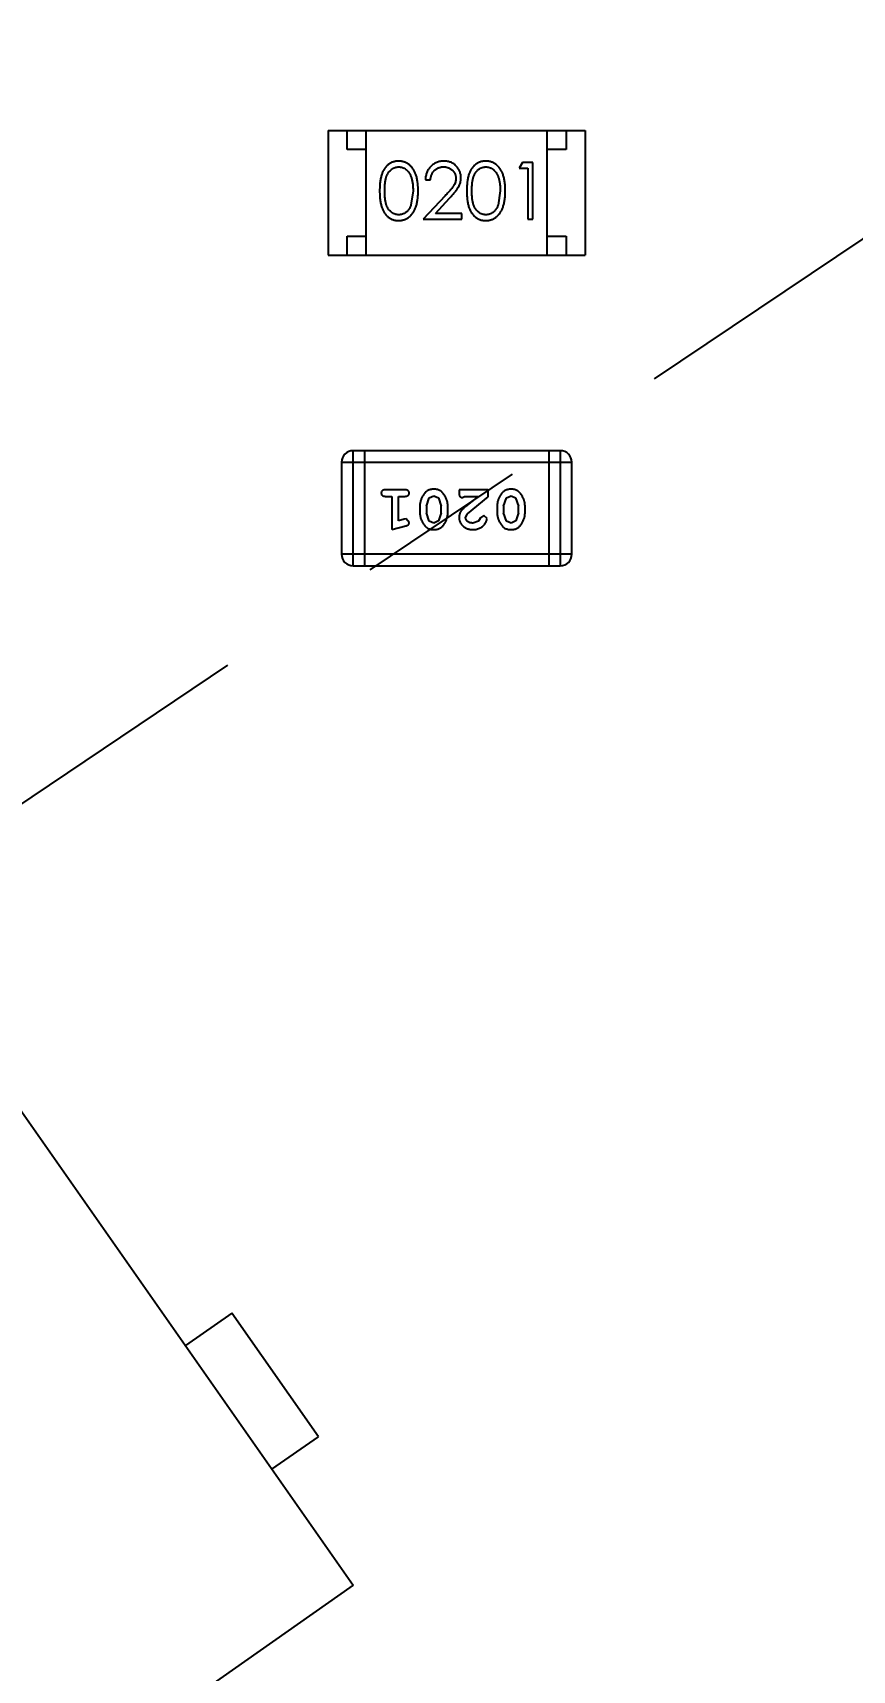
# Model space of a CAD drawing. Header units: millimetres. Extents: x -49 to 153, y -182 to -55.
# Drawn here: x 107.425 to 109.595, y -139.355 to -135.018 of the extents above; entities that cross this region are included whole.
import ezdxf

# ---------------------------------------------------------------- set-up
doc = ezdxf.new("R2010")
doc.units = ezdxf.units.MM
doc.header["$LTSCALE"] = 1.21
doc.header["$MEASUREMENT"] = 0
doc.header["$PDMODE"] = 3
doc.header["$PDSIZE"] = 0.3125
doc.linetypes.add('CENTER', pattern=[0.6, 0.375, -0.075, 0.075, -0.075])
doc.layers.get('0').update_dxf_attribs({"linetype": 'CONTINUOUS'})
doc.layers.get('DEFPOINTS').update_dxf_attribs({"linetype": 'CONTINUOUS'})
doc.layers.add('Dim', color=3, linetype='CONTINUOUS', lineweight=25)
doc.styles.get("Standard").update_dxf_attribs({"font": 'txt', "width": 0.8})
doc.dimstyles.get("Standard").update_dxf_attribs({"dimtxt": 0.15625, "dimasz": 0.1875, "dimexe": 0.125, "dimexo": 0.0625, "dimgap": 0.09, "dimtad": 0, "dimtih": 1, "dimtoh": 1, "dimzin": 4, "dimdsep": 46, "dimtxsty": 'Standard', "dimblk": '_FILLED', "dimblk1": '_FILLED', "dimblk2": '_FILLED', "dimcen": 0.09, "dimazin": 1, "dimtp": 0.01, "dimtm": 0.01, "dimtfac": 1, "dimtofl": 0, "dimtmove": 0, "dimatfit": 3, "dimldrblk": '_FILLED', "dimfxl": 1, "dimtolj": 1, "dimtzin": 4, "dimarcsym": 0})

# ---------------------------------------------------------------- blocks, each defined once
blk = doc.blocks.new('_FILLED')
at = {"color": 0, "linetype": 'ByBlock'}
blk.add_solid([(0, 0), (-1, 0.1667), (-1, -0.1667)], dxfattribs=at)
blk = doc.blocks.new('*D71')
at = {"layer": 'DEFPOINTS', "color": 0}
for p in [(91.696, -126.5744), (95.7094, -126.5744), (109.2549, -141.2744)]:
    blk.add_point(p, dxfattribs=at)
at = {"layer": 'Dim', "color": 0, "lineweight": -2}
for p, q in [((95.6469, -126.5744), (91.571, -126.5744)), ((91.696, -128.0744), (91.696, -131.7344)), ((91.696, -139.7744), (91.696, -136.1144)), ((109.1924, -141.2744), (91.571, -141.2744))]:
    blk.add_line(p, q, dxfattribs=at)
at = {"layer": 'Dim', "color": 0, "lineweight": -2, "xscale": 1.5, "yscale": 1.5, "zscale": 1.5}
for p, rotation in [((91.696, -126.5744), 90), ((91.696, -141.2744), 270)]:
    blk.add_blockref('_FILLED', p, dxfattribs=dict(at, rotation=rotation))
at = {"layer": 'Dim', "color": 0, "insert": (91.696, -133.9244), "char_height": 1.5, "attachment_point": 5, "rotation": 90, "line_spacing_factor": 1.5}
blk.add_mtext('\\A1;14.70', dxfattribs=at)
blk = doc.blocks.new('*D72')
at = {"layer": 'DEFPOINTS', "color": 0}
for p in [(86.1918, -126.5744), (96.7852, -126.5744), (113.4014, -145.2546)]:
    blk.add_point(p, dxfattribs=at)
at = {"layer": 'Dim', "color": 0, "lineweight": -2}
for p, q in [((96.7227, -126.5744), (86.0668, -126.5744)), ((86.1918, -128.0744), (86.1918, -133.6245)), ((86.1918, -143.7546), (86.1918, -138.2045)), ((113.3389, -145.2546), (86.0668, -145.2546))]:
    blk.add_line(p, q, dxfattribs=at)
at = {"layer": 'Dim', "color": 0, "lineweight": -2, "xscale": 1.5, "yscale": 1.5, "zscale": 1.5}
for p, rotation in [((86.1918, -126.5744), 90), ((86.1918, -145.2546), 270)]:
    blk.add_blockref('_FILLED', p, dxfattribs=dict(at, rotation=rotation))
at = {"layer": 'Dim', "color": 0, "insert": (86.1918, -135.9145), "char_height": 1.5, "attachment_point": 5, "rotation": 90, "line_spacing_factor": 1.5}
blk.add_mtext('\\A1;18.68', dxfattribs=at)
blk = doc.blocks.new('*D80')
at = {"layer": 'DEFPOINTS', "color": 0}
for p in [(95.7094, -126.5744), (123.0081, -126.5744), (150.6978, -126.5744), (95.977, -134.8087), (104.0987, -139.2733)]:
    blk.add_point(p, dxfattribs=at)
at = {"layer": 'Dim', "color": 0, "lineweight": -2}
for p, q in [((95.6469, -126.5744), (94.6256, -126.5744)), ((104.0468, -139.3081), (99.4459, -142.398))]:
    blk.add_line(p, q, dxfattribs=at)
for start, end in [(183.04181, 193.91939), (199.96454, 210.84213)]:
    blk.add_arc((123.0081, -126.5744), 28.2575, start, end, dxfattribs=at)
at = {"layer": 'Dim', "color": 0, "lineweight": -2, "xscale": 1.5, "yscale": 1.5, "zscale": 1.5}
for p, rotation in [((94.7506, -126.5744), 91.52090279416298), ((99.5496, -142.3283), 302.3630280277945)]:
    blk.add_blockref('_FILLED', p, dxfattribs=dict(at, rotation=rotation))
at = {"layer": 'Dim', "color": 0, "insert": (95.977, -134.8087), "char_height": 1.5, "attachment_point": 5, "rotation": 286.942}
blk.add_mtext('\\A1;34%%d', dxfattribs=at)
blk = doc.blocks.new('*D81')
at = {"layer": 'DEFPOINTS', "color": 0}
for p in [(89.5352, -126.5744), (97.5137, -126.5744), (110.3081, -144.8744)]:
    blk.add_point(p, dxfattribs=at)
at = {"layer": 'Dim', "color": 0, "lineweight": -2}
for p, q in [((97.4512, -126.5744), (89.4102, -126.5744)), ((89.5352, -128.0744), (89.5352, -133.5344)), ((89.5352, -143.3744), (89.5352, -137.9144)), ((110.2456, -144.8744), (89.4102, -144.8744))]:
    blk.add_line(p, q, dxfattribs=at)
at = {"layer": 'Dim', "color": 0, "lineweight": -2, "xscale": 1.5, "yscale": 1.5, "zscale": 1.5}
for p, rotation in [((89.5352, -126.5744), 90), ((89.5352, -144.8744), 270)]:
    blk.add_blockref('_FILLED', p, dxfattribs=dict(at, rotation=rotation))
at = {"layer": 'Dim', "color": 0, "insert": (89.5352, -135.7244), "char_height": 1.5, "attachment_point": 5, "rotation": 90, "line_spacing_factor": 1.5}
blk.add_mtext('\\A1;18.30', dxfattribs=at)
blk = doc.blocks.new('*D86')
at = {"layer": 'DEFPOINTS', "color": 0}
for p in [(99.9926, -126.5744), (123.0081, -153.5028), (123.0081, -165.0068)]:
    blk.add_point(p, dxfattribs=at)
at = {"layer": 'Dim', "color": 0, "lineweight": -2}
for p, q in [((99.9926, -126.6369), (99.9926, -165.1318)), ((123.0081, -153.5653), (123.0081, -165.1318)), ((101.4926, -165.0068), (109.7103, -165.0068)), ((121.5081, -165.0068), (113.2903, -165.0068))]:
    blk.add_line(p, q, dxfattribs=at)
at = {"layer": 'Dim', "color": 0, "lineweight": -2, "xscale": 1.5, "yscale": 1.5, "zscale": 1.5, "rotation": 180}
blk.add_blockref('_FILLED', (99.9926, -165.0068), dxfattribs=at)
at = {"layer": 'Dim', "color": 0, "lineweight": -2, "xscale": 1.5, "yscale": 1.5, "zscale": 1.5}
blk.add_blockref('_FILLED', (123.0081, -165.0068), dxfattribs=at)
at = {"layer": 'Dim', "color": 0, "insert": (111.5003, -165.0068), "char_height": 1.5, "attachment_point": 5, "line_spacing_factor": 1.5}
blk.add_mtext('\\A1;23.0', dxfattribs=at)
blk = doc.blocks.new('*D87')
at = {"layer": 'DEFPOINTS', "color": 0}
for p in [(123.0049, -103.5621), (83.9714, -149.5868), (123.0049, -149.5868)]:
    blk.add_point(p, dxfattribs=at)
at = {"layer": 'Dim', "color": 0, "lineweight": -2}
for p, q in [((122.9424, -103.5621), (83.8464, -103.5621)), ((83.9714, -105.0621), (83.9714, -124.1844)), ((83.9714, -148.0868), (83.9714, -128.9644)), ((122.9424, -149.5868), (83.8464, -149.5868))]:
    blk.add_line(p, q, dxfattribs=at)
at = {"layer": 'Dim', "color": 0, "lineweight": -2, "xscale": 1.5, "yscale": 1.5, "zscale": 1.5}
for p, rotation in [((83.9714, -103.5621), 90), ((83.9714, -149.5868), 270)]:
    blk.add_blockref('_FILLED', p, dxfattribs=dict(at, rotation=rotation))
at = {"layer": 'Dim', "color": 0, "insert": (83.9714, -126.5744), "char_height": 1.5, "attachment_point": 5, "rotation": 90, "line_spacing_factor": 1.5}
blk.add_mtext('\\A1;%%C46.0', dxfattribs=at)

msp = doc.modelspace()

# ---------------------------------------------------------------- linework, layer by layer
at = {"color": 4, "linetype": 'CENTER', "ltscale": 5}
msp.add_line((123.0081, -126.5744), (104.0987, -139.2733), dxfattribs=at)
at = {"color": 6, "linetype": 'Continuous'}
for p, q in [((108.2073, -135.277), (108.8873, -135.2769)), ((108.2073, -135.277), (108.2074, -135.607)), ((108.2573, -135.327), (108.2573, -135.277)), ((108.3074, -135.607), (108.3073, -135.277)), ((108.7874, -135.6069), (108.7873, -135.2769)), ((108.8373, -135.2769), (108.8373, -135.3269)), ((108.8873, -135.2769), (108.8874, -135.6069)), ((108.3073, -135.327), (108.2573, -135.327)), ((108.8373, -135.3269), (108.7873, -135.3269)), ((108.7214, -135.3617), (108.7126, -135.377)), ((108.7126, -135.377), (108.7357, -135.377)), ((108.7491, -135.3616), (108.7214, -135.3617)), ((108.7357, -135.377), (108.7357, -135.5117)), ((108.7492, -135.5116), (108.7491, -135.3616)), ((105.6634, -135.403), (108.2735, -139.1299)), ((108.4318, -135.4367), (108.4262, -135.4744)), ((108.4645, -135.4078), (108.478, -135.4078)), ((108.6626, -135.4367), (108.6569, -135.4744)), ((108.5169, -135.4496), (108.4588, -135.5117)), ((108.4909, -135.4963), (108.5284, -135.4562)), ((108.4588, -135.5117), (108.5607, -135.5117)), ((108.5607, -135.4963), (108.4909, -135.4963)), ((108.5607, -135.5117), (108.5607, -135.4963)), ((108.7357, -135.5117), (108.7492, -135.5116)), ((108.2574, -135.607), (108.2573, -135.557)), ((108.2573, -135.557), (108.3073, -135.557)), ((108.7873, -135.5569), (108.8373, -135.5569)), ((108.8373, -135.5569), (108.8374, -135.6069)), ((108.2074, -135.607), (108.8874, -135.6069)), ((108.2731, -136.4297), (108.2731, -136.1249)), ((108.8218, -136.1249), (108.2731, -136.1249)), ((108.3036, -136.1249), (108.3036, -136.4297)), ((108.7913, -136.1249), (108.7913, -136.4297)), ((108.8218, -136.1249), (108.8218, -136.4297)), ((108.2426, -136.1554), (108.2427, -136.3993)), ((108.2426, -136.1554), (108.8522, -136.1554)), ((108.8523, -136.3992), (108.8522, -136.1554)), ((108.4106, -136.2286), (108.3587, -136.2286)), ((108.3587, -136.2459), (108.376, -136.2459)), ((108.376, -136.2459), (108.376, -136.334)), ((108.3933, -136.3108), (108.3933, -136.2459)), ((108.3933, -136.2459), (108.4106, -136.2459)), ((108.4672, -136.2719), (108.4745, -136.2501)), ((108.4745, -136.2501), (108.4868, -136.2443)), ((108.4868, -136.2443), (108.4989, -136.2496)), ((108.4989, -136.2496), (108.5065, -136.2719)), ((108.6308, -136.2285), (108.5537, -136.2286)), ((108.5537, -136.2286), (108.5537, -136.2364)), ((108.5624, -136.249), (108.5679, -136.2459)), ((108.5679, -136.2459), (108.6041, -136.2459)), ((108.6041, -136.2459), (108.5705, -136.2729)), ((108.5758, -136.2924), (108.6308, -136.2474)), ((108.6308, -136.2474), (108.6308, -136.2285)), ((108.6717, -136.2719), (108.679, -136.2501)), ((108.679, -136.2501), (108.6913, -136.2443)), ((108.6913, -136.2443), (108.7034, -136.2496)), ((108.7034, -136.2496), (108.7111, -136.2719)), ((108.4083, -136.3067), (108.3933, -136.3108)), ((108.4137, -136.3056), (108.4083, -136.3067)), ((108.4216, -136.3149), (108.4137, -136.3056)), ((108.4499, -136.2716), (108.4499, -136.2893)), ((108.4672, -136.2719), (108.4672, -136.2891)), ((108.4748, -136.3114), (108.4672, -136.2891)), ((108.5065, -136.2891), (108.4993, -136.3109)), ((108.5065, -136.2891), (108.5065, -136.2719)), ((108.5239, -136.2893), (108.5239, -136.2716)), ((108.571, -136.3021), (108.5758, -136.2924)), ((108.6104, -136.3028), (108.6054, -136.3113)), ((108.6189, -136.2962), (108.6104, -136.3028)), ((108.6277, -136.3046), (108.6189, -136.2962)), ((108.6544, -136.2716), (108.6544, -136.2893)), ((108.6717, -136.2719), (108.6717, -136.2891)), ((108.6793, -136.3114), (108.6717, -136.2891)), ((108.7111, -136.2891), (108.7038, -136.3108)), ((108.7111, -136.2891), (108.7111, -136.2719)), ((108.7284, -136.2893), (108.7284, -136.2716)), ((108.376, -136.334), (108.4126, -136.3241)), ((108.4869, -136.3167), (108.4748, -136.3114)), ((108.4993, -136.3109), (108.4869, -136.3167)), ((108.6054, -136.3113), (108.5905, -136.3166)), ((108.6914, -136.3166), (108.6793, -136.3114)), ((108.7038, -136.3108), (108.6914, -136.3166)), ((108.8523, -136.3992), (108.2427, -136.3993)), ((108.2731, -136.4297), (108.8218, -136.4297)), ((107.9518, -138.409), (107.8289, -138.4951)), ((108.1812, -138.7367), (107.9518, -138.409)), ((108.0583, -138.8227), (108.1812, -138.7367)), ((108.2735, -139.1299), (106.5534, -140.3346))]:
    msp.add_line(p, q, dxfattribs=at)
at = {"color": 7, "linetype": 'Continuous'}
msp.add_arc((123.0081, -126.5744), 24.48, 100.97933, 79.01595, dxfattribs=at)
at = {"color": 6, "linetype": 'Continuous'}
for centre, start, end in [((108.2731, -136.1554), 90.0045, 180.0045), ((108.8218, -136.1554), 0.0045, 90.0045), ((108.2731, -136.3993), 180.0045, 270.0045), ((108.8218, -136.3992), 270.0045, 0.0045)]:
    msp.add_arc(centre, 0.0305, start, end, dxfattribs=at)
for points, knots in [([(108.3935, -135.3578), (108.3923, -135.3579), (108.39, -135.3579), (108.3865, -135.3583), (108.3832, -135.359), (108.3799, -135.3599), (108.3767, -135.3611), (108.3736, -135.3625), (108.3705, -135.3642), (108.3676, -135.3662), (108.3648, -135.3684), (108.3621, -135.3708), (108.3596, -135.3736), (108.3573, -135.3765), (108.3552, -135.3797), (108.3531, -135.3832), (108.3513, -135.3869), (108.3496, -135.3909), (108.3482, -135.3952), (108.3469, -135.3999), (108.3458, -135.405), (108.3449, -135.4105), (108.3442, -135.4165), (108.3437, -135.4229), (108.3434, -135.4297), (108.3434, -135.4343), (108.3434, -135.4367)], [0, 0, 0, 0, 0.033742, 0.066533, 0.099153, 0.13154, 0.164087, 0.196563, 0.229707, 0.263315, 0.297504, 0.331686, 0.366482, 0.4021, 0.438958, 0.476748, 0.515985, 0.556589, 0.599519, 0.645765, 0.695487, 0.748721, 0.805687, 0.866754, 0.931405, 1, 1, 1, 1]), ([(108.3568, -135.4367), (108.3568, -135.4347), (108.3569, -135.4308), (108.3571, -135.4251), (108.3575, -135.4198), (108.358, -135.4149), (108.3586, -135.4104), (108.3594, -135.4063), (108.3603, -135.4025), (108.3614, -135.3991), (108.3626, -135.396), (108.364, -135.3931), (108.3655, -135.3904), (108.3671, -135.3879), (108.3689, -135.3855), (108.3708, -135.3834), (108.3728, -135.3815), (108.3756, -135.3792), (108.3794, -135.3769), (108.3841, -135.3747), (108.389, -135.3735), (108.3923, -135.3733), (108.394, -135.3732)], [0, 0, 0, 0, 0.073302, 0.142286, 0.206253, 0.266017, 0.321612, 0.372532, 0.419497, 0.462398, 0.502825, 0.541489, 0.579034, 0.615143, 0.650298, 0.684912, 0.718701, 0.752189, 0.817245, 0.879117, 0.939613, 1, 1, 1, 1]), ([(108.4453, -135.4367), (108.4453, -135.4344), (108.4452, -135.4299), (108.4449, -135.4234), (108.4444, -135.4172), (108.4436, -135.4113), (108.4427, -135.4058), (108.4415, -135.4007), (108.4401, -135.396), (108.4385, -135.3916), (108.4367, -135.3875), (108.4348, -135.3836), (108.4327, -135.3801), (108.4304, -135.3768), (108.428, -135.3737), (108.4254, -135.371), (108.4227, -135.3684), (108.4198, -135.3662), (108.4169, -135.3642), (108.4138, -135.3625), (108.4106, -135.3611), (108.4074, -135.3599), (108.404, -135.359), (108.4006, -135.3583), (108.3971, -135.3579), (108.3947, -135.3579), (108.3935, -135.3578)], [0, 0, 0, 0, 0.065278, 0.127205, 0.186168, 0.241675, 0.294115, 0.343609, 0.390387, 0.434463, 0.476646, 0.517002, 0.555936, 0.593716, 0.630057, 0.665601, 0.700745, 0.734917, 0.768681, 0.802087, 0.834849, 0.867433, 0.900138, 0.932806, 0.966212, 1, 1, 1, 1]), ([(108.394, -135.3732), (108.3956, -135.3733), (108.3989, -135.3735), (108.4037, -135.3747), (108.4084, -135.3769), (108.4122, -135.3792), (108.415, -135.3815), (108.4171, -135.3835), (108.419, -135.3857), (108.4208, -135.3882), (108.4225, -135.3909), (108.4241, -135.3939), (108.4255, -135.397), (108.4268, -135.4004), (108.428, -135.4041), (108.4291, -135.408), (108.4299, -135.4122), (108.4306, -135.4166), (108.4311, -135.4213), (108.4316, -135.4262), (108.4318, -135.4313), (108.4318, -135.4349), (108.4318, -135.4367)], [0, 0, 0, 0, 0.059689, 0.119507, 0.181075, 0.246162, 0.279894, 0.314468, 0.350403, 0.387474, 0.426147, 0.466624, 0.508745, 0.553328, 0.600058, 0.649177, 0.700552, 0.754894, 0.811825, 0.871514, 0.934319, 1, 1, 1, 1]), ([(108.5134, -135.3578), (108.5118, -135.3579), (108.5085, -135.3579), (108.5036, -135.3586), (108.499, -135.3597), (108.4946, -135.3612), (108.4904, -135.3633), (108.4864, -135.3657), (108.4825, -135.3685), (108.479, -135.3718), (108.4757, -135.3755), (108.4728, -135.3794), (108.4704, -135.3835), (108.4684, -135.3879), (108.4667, -135.3925), (108.4656, -135.3974), (108.4648, -135.4025), (108.4646, -135.406), (108.4645, -135.4078)], [0, 0, 0, 0, 0.06445, 0.126725, 0.187421, 0.247417, 0.306749, 0.366595, 0.427749, 0.490235, 0.553031, 0.614805, 0.676505, 0.738096, 0.801021, 0.864897, 0.931209, 1, 1, 1, 1]), ([(108.478, -135.4078), (108.4781, -135.4065), (108.4784, -135.4039), (108.4791, -135.4001), (108.4801, -135.3966), (108.4813, -135.3932), (108.4828, -135.3902), (108.4845, -135.3873), (108.4865, -135.3846), (108.4888, -135.3823), (108.4913, -135.3802), (108.4939, -135.3783), (108.4967, -135.3767), (108.4996, -135.3754), (108.5027, -135.3744), (108.5059, -135.3737), (108.5093, -135.3733), (108.5116, -135.3732), (108.5128, -135.3732)], [0, 0, 0, 0, 0.073648, 0.143686, 0.210962, 0.275557, 0.338064, 0.399311, 0.4594, 0.51934, 0.579024, 0.637809, 0.695959, 0.754122, 0.813113, 0.873453, 0.935561, 1, 1, 1, 1]), ([(108.5128, -135.3732), (108.5139, -135.3732), (108.5161, -135.3733), (108.5193, -135.3737), (108.5224, -135.3744), (108.5254, -135.3754), (108.5282, -135.3767), (108.5309, -135.3782), (108.5335, -135.3801), (108.5359, -135.3822), (108.5381, -135.3844), (108.54, -135.3869), (108.5416, -135.3894), (108.543, -135.392), (108.544, -135.3948), (108.5447, -135.3976), (108.5452, -135.4006), (108.5453, -135.4026), (108.5453, -135.4036)], [0, 0, 0, 0, 0.068027, 0.133505, 0.19695, 0.26027, 0.322741, 0.384982, 0.448465, 0.513424, 0.578224, 0.640011, 0.700094, 0.760067, 0.819012, 0.877878, 0.938035, 1, 1, 1, 1]), ([(108.5588, -135.4024), (108.5587, -135.4009), (108.5586, -135.398), (108.5581, -135.3937), (108.557, -135.3895), (108.5557, -135.3855), (108.5539, -135.3817), (108.5517, -135.378), (108.5492, -135.3744), (108.5463, -135.3711), (108.5431, -135.3679), (108.5395, -135.3653), (108.5358, -135.3629), (108.5318, -135.361), (108.5275, -135.3596), (108.523, -135.3586), (108.5183, -135.3579), (108.5151, -135.3579), (108.5134, -135.3578)], [0, 0, 0, 0, 0.06271, 0.123347, 0.183401, 0.242828, 0.302097, 0.36242, 0.423725, 0.487032, 0.550491, 0.612709, 0.674265, 0.73617, 0.799211, 0.863483, 0.930525, 1, 1, 1, 1]), ([(108.6243, -135.3578), (108.6231, -135.3578), (108.6208, -135.3579), (108.6173, -135.3583), (108.6139, -135.3589), (108.6107, -135.3599), (108.6074, -135.361), (108.6043, -135.3625), (108.6013, -135.3642), (108.5983, -135.3662), (108.5955, -135.3684), (108.5929, -135.3708), (108.5904, -135.3736), (108.5881, -135.3765), (108.5859, -135.3797), (108.5839, -135.3832), (108.5821, -135.3869), (108.5804, -135.3908), (108.5789, -135.3951), (108.5776, -135.3998), (108.5765, -135.405), (108.5757, -135.4105), (108.575, -135.4165), (108.5745, -135.4228), (108.5742, -135.4296), (108.5742, -135.4343), (108.5741, -135.4367)], [0, 0, 0, 0, 0.033742, 0.066533, 0.099153, 0.13154, 0.164087, 0.196563, 0.229707, 0.263315, 0.297504, 0.331686, 0.366482, 0.4021, 0.438958, 0.476748, 0.515985, 0.556589, 0.599519, 0.645765, 0.695487, 0.748721, 0.805687, 0.866754, 0.931405, 1, 1, 1, 1]), ([(108.5876, -135.4367), (108.5876, -135.4346), (108.5876, -135.4307), (108.5879, -135.4251), (108.5882, -135.4198), (108.5887, -135.4149), (108.5893, -135.4104), (108.5902, -135.4062), (108.5911, -135.4025), (108.5922, -135.3991), (108.5934, -135.3959), (108.5948, -135.393), (108.5963, -135.3903), (108.5979, -135.3878), (108.5996, -135.3855), (108.6015, -135.3834), (108.6036, -135.3814), (108.6064, -135.3792), (108.6102, -135.3768), (108.6149, -135.3747), (108.6198, -135.3735), (108.6231, -135.3733), (108.6247, -135.3732)], [0, 0, 0, 0, 0.073302, 0.142286, 0.206253, 0.266017, 0.321612, 0.372532, 0.419497, 0.462398, 0.502825, 0.541489, 0.579034, 0.615143, 0.650298, 0.684912, 0.718701, 0.752189, 0.817245, 0.879117, 0.939613, 1, 1, 1, 1]), ([(108.6761, -135.4367), (108.676, -135.4344), (108.676, -135.4299), (108.6757, -135.4234), (108.6752, -135.4172), (108.6744, -135.4113), (108.6735, -135.4058), (108.6723, -135.4007), (108.6709, -135.396), (108.6693, -135.3915), (108.6675, -135.3875), (108.6656, -135.3836), (108.6634, -135.3801), (108.6612, -135.3767), (108.6588, -135.3737), (108.6562, -135.3709), (108.6535, -135.3684), (108.6506, -135.3662), (108.6476, -135.3642), (108.6446, -135.3625), (108.6414, -135.361), (108.6381, -135.3599), (108.6348, -135.3589), (108.6314, -135.3583), (108.6279, -135.3579), (108.6255, -135.3578), (108.6243, -135.3578)], [0, 0, 0, 0, 0.065278, 0.127205, 0.186168, 0.241675, 0.294115, 0.343609, 0.390387, 0.434463, 0.476646, 0.517002, 0.555936, 0.593716, 0.630057, 0.665601, 0.700745, 0.734917, 0.768681, 0.802087, 0.834849, 0.867433, 0.900138, 0.932806, 0.966212, 1, 1, 1, 1]), ([(108.6247, -135.3732), (108.6264, -135.3733), (108.6297, -135.3735), (108.6345, -135.3747), (108.6392, -135.3768), (108.6429, -135.3792), (108.6458, -135.3815), (108.6478, -135.3835), (108.6498, -135.3857), (108.6516, -135.3882), (108.6533, -135.3909), (108.6548, -135.3938), (108.6563, -135.397), (108.6576, -135.4004), (108.6588, -135.4041), (108.6598, -135.408), (108.6607, -135.4122), (108.6614, -135.4166), (108.6619, -135.4213), (108.6624, -135.4262), (108.6625, -135.4313), (108.6626, -135.4349), (108.6626, -135.4367)], [0, 0, 0, 0, 0.059689, 0.119507, 0.181075, 0.246162, 0.279894, 0.314468, 0.350403, 0.387474, 0.426147, 0.466624, 0.508745, 0.553328, 0.600058, 0.649177, 0.700552, 0.754894, 0.811825, 0.871514, 0.934319, 1, 1, 1, 1]), ([(108.3434, -135.4367), (108.3434, -135.4391), (108.3434, -135.4438), (108.3437, -135.4505), (108.3442, -135.4569), (108.3449, -135.4628), (108.3458, -135.4684), (108.3469, -135.4735), (108.3482, -135.4782), (108.3497, -135.4826), (108.3514, -135.4866), (108.3533, -135.4903), (108.3553, -135.4938), (108.3575, -135.497), (108.3598, -135.4999), (108.3623, -135.5027), (108.3649, -135.5051), (108.3677, -135.5073), (108.3706, -135.5092), (108.3736, -135.5109), (108.3767, -135.5124), (108.3799, -135.5135), (108.3832, -135.5144), (108.3866, -135.5151), (108.39, -135.5155), (108.3923, -135.5155), (108.3935, -135.5155)], [0, 0, 0, 0, 0.068113, 0.132564, 0.193427, 0.250218, 0.303569, 0.353576, 0.400235, 0.443586, 0.484619, 0.524292, 0.56238, 0.599049, 0.63494, 0.669782, 0.704009, 0.737842, 0.771098, 0.803896, 0.836415, 0.868639, 0.900715, 0.933378, 0.966213, 1, 1, 1, 1]), ([(108.394, -135.5001), (108.3923, -135.5001), (108.389, -135.4999), (108.3842, -135.4986), (108.3794, -135.4965), (108.3756, -135.4941), (108.3728, -135.4918), (108.3707, -135.4899), (108.3689, -135.4878), (108.3671, -135.4855), (108.3654, -135.4829), (108.364, -135.4802), (108.3626, -135.4773), (108.3614, -135.4742), (108.3603, -135.4708), (108.3594, -135.467), (108.3586, -135.4629), (108.3579, -135.4584), (108.3575, -135.4535), (108.3571, -135.4482), (108.3569, -135.4426), (108.3568, -135.4387), (108.3568, -135.4367)], [0, 0, 0, 0, 0.060034, 0.120278, 0.182348, 0.247919, 0.281641, 0.315701, 0.350322, 0.385703, 0.421819, 0.459196, 0.497866, 0.538301, 0.58121, 0.628183, 0.679403, 0.734699, 0.794074, 0.858416, 0.927049, 1, 1, 1, 1]), ([(108.3935, -135.5155), (108.3947, -135.5155), (108.3971, -135.5155), (108.4006, -135.515), (108.4041, -135.5144), (108.4074, -135.5134), (108.4107, -135.5122), (108.4139, -135.5108), (108.4169, -135.509), (108.42, -135.507), (108.4228, -135.5048), (108.4256, -135.5023), (108.4282, -135.4995), (108.4306, -135.4964), (108.4328, -135.4931), (108.4349, -135.4896), (108.4368, -135.4858), (108.4386, -135.4817), (108.4402, -135.4773), (108.4415, -135.4726), (108.4427, -135.4675), (108.4437, -135.462), (108.4444, -135.4562), (108.4449, -135.45), (108.4452, -135.4435), (108.4453, -135.439), (108.4453, -135.4367)], [0, 0, 0, 0, 0.033824, 0.067298, 0.10028, 0.133019, 0.165736, 0.198792, 0.232372, 0.266409, 0.301016, 0.336196, 0.371972, 0.408574, 0.446394, 0.485225, 0.525372, 0.567224, 0.611081, 0.65775, 0.70702, 0.759235, 0.814484, 0.873227, 0.934937, 1, 1, 1, 1]), ([(108.5453, -135.4036), (108.5452, -135.4052), (108.5451, -135.4085), (108.5441, -135.4133), (108.5424, -135.4179), (108.5404, -135.4217), (108.5383, -135.4248), (108.5365, -135.4275), (108.5341, -135.4305), (108.5315, -135.4337), (108.5284, -135.4373), (108.5249, -135.4411), (108.5211, -135.4453), (108.5184, -135.4481), (108.5169, -135.4496)], [0, 0, 0, 0, 0.088014, 0.174976, 0.2638, 0.355443, 0.406413, 0.465519, 0.533076, 0.609353, 0.693899, 0.787171, 0.889197, 1, 1, 1, 1]), ([(108.5284, -135.4562), (108.5298, -135.4547), (108.5326, -135.4517), (108.5366, -135.4474), (108.5401, -135.4432), (108.5433, -135.4394), (108.5462, -135.4357), (108.5486, -135.4323), (108.5507, -135.4292), (108.5531, -135.4254), (108.5554, -135.4206), (108.5573, -135.4147), (108.5585, -135.4086), (108.5587, -135.4045), (108.5588, -135.4024)], [0, 0, 0, 0, 0.09953, 0.192079, 0.277712, 0.357454, 0.429648, 0.495771, 0.555538, 0.608657, 0.707578, 0.804328, 0.901298, 1, 1, 1, 1]), ([(108.5741, -135.4367), (108.5742, -135.4391), (108.5742, -135.4437), (108.5745, -135.4505), (108.575, -135.4569), (108.5757, -135.4628), (108.5766, -135.4683), (108.5777, -135.4735), (108.579, -135.4782), (108.5805, -135.4825), (108.5822, -135.4865), (108.5841, -135.4903), (108.5861, -135.4937), (108.5883, -135.4969), (108.5906, -135.4999), (108.593, -135.5026), (108.5957, -135.5051), (108.5985, -135.5073), (108.6014, -135.5092), (108.6044, -135.5109), (108.6075, -135.5123), (108.6107, -135.5135), (108.614, -135.5144), (108.6173, -135.515), (108.6208, -135.5154), (108.6231, -135.5155), (108.6243, -135.5155)], [0, 0, 0, 0, 0.068113, 0.132564, 0.193427, 0.250218, 0.303569, 0.353576, 0.400235, 0.443586, 0.484619, 0.524292, 0.56238, 0.599049, 0.63494, 0.669782, 0.704009, 0.737842, 0.771098, 0.803896, 0.836415, 0.868639, 0.900715, 0.933378, 0.966213, 1, 1, 1, 1]), ([(108.6248, -135.5001), (108.6231, -135.5), (108.6198, -135.4999), (108.6149, -135.4986), (108.6102, -135.4965), (108.6064, -135.4941), (108.6036, -135.4918), (108.6015, -135.4899), (108.5996, -135.4877), (108.5978, -135.4854), (108.5962, -135.4829), (108.5948, -135.4802), (108.5934, -135.4773), (108.5921, -135.4742), (108.5911, -135.4708), (108.5901, -135.467), (108.5894, -135.4629), (108.5887, -135.4584), (108.5882, -135.4535), (108.5879, -135.4482), (108.5876, -135.4426), (108.5876, -135.4387), (108.5876, -135.4367)], [0, 0, 0, 0, 0.060034, 0.120278, 0.182348, 0.247919, 0.281641, 0.315701, 0.350322, 0.385703, 0.421819, 0.459196, 0.497866, 0.538301, 0.58121, 0.628183, 0.679403, 0.734699, 0.794074, 0.858416, 0.927049, 1, 1, 1, 1]), ([(108.6243, -135.5155), (108.6255, -135.5155), (108.6279, -135.5155), (108.6314, -135.515), (108.6348, -135.5144), (108.6382, -135.5134), (108.6414, -135.5122), (108.6446, -135.5108), (108.6477, -135.509), (108.6507, -135.507), (108.6536, -135.5048), (108.6563, -135.5022), (108.6589, -135.4995), (108.6614, -135.4964), (108.6636, -135.4931), (108.6657, -135.4895), (108.6676, -135.4857), (108.6694, -135.4817), (108.671, -135.4773), (108.6723, -135.4725), (108.6735, -135.4675), (108.6745, -135.462), (108.6752, -135.4562), (108.6757, -135.45), (108.676, -135.4435), (108.676, -135.439), (108.6761, -135.4367)], [0, 0, 0, 0, 0.033824, 0.067298, 0.10028, 0.133019, 0.165736, 0.198792, 0.232372, 0.266409, 0.301016, 0.336196, 0.371972, 0.408574, 0.446394, 0.485225, 0.525372, 0.567224, 0.611081, 0.65775, 0.70702, 0.759235, 0.814484, 0.873227, 0.934937, 1, 1, 1, 1]), ([(108.4262, -135.4744), (108.4258, -135.4754), (108.425, -135.4775), (108.4237, -135.4804), (108.4222, -135.4831), (108.4206, -135.4857), (108.4189, -135.488), (108.417, -135.4901), (108.415, -135.492), (108.4122, -135.4943), (108.4085, -135.4966), (108.4038, -135.4986), (108.399, -135.4999), (108.3956, -135.5001), (108.394, -135.5001)], [0, 0, 0, 0, 0.075949, 0.148549, 0.218996, 0.286119, 0.351826, 0.416074, 0.478265, 0.540325, 0.660405, 0.774606, 0.887187, 1, 1, 1, 1]), ([(108.6569, -135.4744), (108.6565, -135.4754), (108.6558, -135.4775), (108.6545, -135.4804), (108.653, -135.4831), (108.6514, -135.4856), (108.6496, -135.488), (108.6478, -135.4901), (108.6458, -135.492), (108.643, -135.4942), (108.6393, -135.4966), (108.6346, -135.4986), (108.6297, -135.4999), (108.6264, -135.5001), (108.6248, -135.5001)], [0, 0, 0, 0, 0.075949, 0.148549, 0.218996, 0.286119, 0.351826, 0.416074, 0.478265, 0.540325, 0.660405, 0.774606, 0.887187, 1, 1, 1, 1]), ([(108.3587, -136.2286), (108.3578, -136.2286), (108.3561, -136.2286), (108.3538, -136.2291), (108.3518, -136.2298), (108.3503, -136.2309), (108.3491, -136.2322), (108.3483, -136.2337), (108.3477, -136.2354), (108.3477, -136.2366), (108.3477, -136.2372)], [0, 0, 0, 0, 0.169012, 0.317488, 0.445429, 0.560977, 0.67065, 0.776666, 0.88492, 1, 1, 1, 1]), ([(108.3477, -136.2372), (108.3477, -136.2378), (108.3478, -136.239), (108.3483, -136.2407), (108.3491, -136.2422), (108.3503, -136.2435), (108.3518, -136.2446), (108.3538, -136.2453), (108.3561, -136.2458), (108.3578, -136.2458), (108.3587, -136.2459)], [0, 0, 0, 0, 0.11517, 0.223509, 0.328254, 0.438012, 0.553651, 0.682263, 0.830856, 1, 1, 1, 1]), ([(108.4216, -136.2372), (108.4216, -136.2366), (108.4215, -136.2354), (108.421, -136.2337), (108.4202, -136.2322), (108.419, -136.2309), (108.4174, -136.2298), (108.4155, -136.2291), (108.4132, -136.2286), (108.4115, -136.2286), (108.4106, -136.2286)], [0, 0, 0, 0, 0.115051, 0.223278, 0.329269, 0.437893, 0.554681, 0.682591, 0.83103, 1, 1, 1, 1]), ([(108.4106, -136.2459), (108.4115, -136.2458), (108.4132, -136.2458), (108.4155, -136.2453), (108.4174, -136.2446), (108.419, -136.2435), (108.4202, -136.2422), (108.421, -136.2407), (108.4215, -136.239), (108.4216, -136.2378), (108.4216, -136.2372)], [0, 0, 0, 0, 0.169102, 0.317658, 0.446239, 0.563118, 0.671828, 0.776546, 0.884858, 1, 1, 1, 1]), ([(108.4868, -136.227), (108.4854, -136.227), (108.4825, -136.2271), (108.4785, -136.2278), (108.4746, -136.2289), (108.471, -136.2305), (108.4677, -136.2325), (108.4647, -136.2351), (108.4619, -136.238), (108.4594, -136.2414), (108.4572, -136.245), (108.4553, -136.2487), (108.4536, -136.2524), (108.4522, -136.2561), (108.4512, -136.26), (108.4504, -136.2638), (108.45, -136.2677), (108.4499, -136.2703), (108.4499, -136.2716)], [0, 0, 0, 0, 0.067217, 0.131051, 0.19272, 0.252824, 0.312745, 0.373449, 0.436041, 0.501494, 0.567761, 0.632087, 0.695096, 0.757109, 0.817993, 0.878657, 0.939311, 1, 1, 1, 1]), ([(108.5239, -136.2716), (108.5238, -136.2705), (108.5238, -136.2684), (108.5235, -136.2652), (108.523, -136.2621), (108.5223, -136.259), (108.5214, -136.2559), (108.5203, -136.253), (108.519, -136.25), (108.5176, -136.2471), (108.516, -136.2444), (108.5144, -136.2418), (108.5127, -136.2395), (108.5111, -136.2374), (108.5094, -136.2356), (108.5077, -136.2339), (108.5059, -136.2325), (108.5036, -136.2309), (108.5004, -136.2293), (108.4962, -136.228), (108.4916, -136.2271), (108.4884, -136.227), (108.4868, -136.227)], [0, 0, 0, 0, 0.049886, 0.09882, 0.148132, 0.19689, 0.246038, 0.295176, 0.345305, 0.395692, 0.445312, 0.491875, 0.535813, 0.577009, 0.616081, 0.652689, 0.687585, 0.720206, 0.785062, 0.85223, 0.923759, 1, 1, 1, 1]), ([(108.5537, -136.2364), (108.5538, -136.2375), (108.5538, -136.2395), (108.5542, -136.2422), (108.5549, -136.2444), (108.556, -136.2462), (108.5573, -136.2474), (108.5588, -136.2484), (108.5605, -136.2489), (108.5618, -136.249), (108.5624, -136.249)], [0, 0, 0, 0, 0.1844, 0.34094, 0.473574, 0.586824, 0.690029, 0.789175, 0.890445, 1, 1, 1, 1]), ([(108.6913, -136.227), (108.6899, -136.227), (108.6871, -136.2271), (108.683, -136.2278), (108.6791, -136.2289), (108.6756, -136.2305), (108.6722, -136.2325), (108.6692, -136.2351), (108.6664, -136.238), (108.6639, -136.2414), (108.6617, -136.245), (108.6598, -136.2487), (108.6581, -136.2524), (108.6568, -136.2561), (108.6557, -136.2599), (108.655, -136.2638), (108.6545, -136.2677), (108.6545, -136.2703), (108.6544, -136.2716)], [0, 0, 0, 0, 0.067217, 0.131051, 0.19272, 0.252824, 0.312745, 0.373449, 0.436041, 0.501494, 0.567761, 0.632087, 0.695096, 0.757109, 0.817993, 0.878657, 0.939311, 1, 1, 1, 1]), ([(108.7284, -136.2716), (108.7283, -136.2705), (108.7283, -136.2684), (108.728, -136.2652), (108.7275, -136.2621), (108.7268, -136.259), (108.7259, -136.2559), (108.7248, -136.2529), (108.7236, -136.25), (108.7221, -136.2471), (108.7205, -136.2444), (108.7189, -136.2418), (108.7172, -136.2395), (108.7156, -136.2374), (108.7139, -136.2355), (108.7122, -136.2339), (108.7105, -136.2324), (108.7081, -136.2309), (108.7049, -136.2292), (108.7007, -136.2279), (108.6961, -136.2271), (108.693, -136.227), (108.6913, -136.227)], [0, 0, 0, 0, 0.049886, 0.09882, 0.148132, 0.19689, 0.246038, 0.295176, 0.345305, 0.395692, 0.445312, 0.491875, 0.535813, 0.577009, 0.616081, 0.652689, 0.687585, 0.720206, 0.785062, 0.85223, 0.923759, 1, 1, 1, 1]), ([(108.4499, -136.2893), (108.4499, -136.2904), (108.45, -136.2926), (108.4503, -136.2958), (108.4508, -136.2989), (108.4515, -136.302), (108.4524, -136.305), (108.4535, -136.3081), (108.4548, -136.311), (108.4563, -136.3139), (108.4579, -136.3166), (108.4595, -136.3192), (108.4612, -136.3215), (108.4629, -136.3236), (108.4646, -136.3255), (108.4663, -136.3271), (108.468, -136.3285), (108.4704, -136.3301), (108.4736, -136.3317), (108.4777, -136.333), (108.4823, -136.3338), (108.4854, -136.3339), (108.4871, -136.334)], [0, 0, 0, 0, 0.049855, 0.099516, 0.148482, 0.19758, 0.246804, 0.296268, 0.346517, 0.397047, 0.446826, 0.49336, 0.537801, 0.579207, 0.617974, 0.654833, 0.689171, 0.722088, 0.786392, 0.853518, 0.924186, 1, 1, 1, 1]), ([(108.4871, -136.334), (108.4885, -136.3339), (108.4913, -136.3338), (108.4954, -136.3331), (108.4992, -136.332), (108.5028, -136.3304), (108.5061, -136.3284), (108.5092, -136.3259), (108.5119, -136.3229), (108.5144, -136.3195), (108.5166, -136.3159), (108.5185, -136.3122), (108.5202, -136.3085), (108.5215, -136.3047), (108.5226, -136.301), (108.5233, -136.2971), (108.5238, -136.2932), (108.5238, -136.2906), (108.5239, -136.2893)], [0, 0, 0, 0, 0.06692, 0.130834, 0.19258, 0.252759, 0.312631, 0.373411, 0.436359, 0.501894, 0.568244, 0.632472, 0.69556, 0.757163, 0.818592, 0.878885, 0.939235, 1, 1, 1, 1]), ([(108.5705, -136.2729), (108.5696, -136.2737), (108.5679, -136.2752), (108.5656, -136.2774), (108.5635, -136.2795), (108.5616, -136.2815), (108.56, -136.2833), (108.5586, -136.2851), (108.5575, -136.2867), (108.5564, -136.2888), (108.5553, -136.2914), (108.5544, -136.2945), (108.5538, -136.2978), (108.5538, -136.3001), (108.5537, -136.3012)], [0, 0, 0, 0, 0.103002, 0.197728, 0.285279, 0.365235, 0.437224, 0.502446, 0.560545, 0.611446, 0.707576, 0.80349, 0.900532, 1, 1, 1, 1]), ([(108.5537, -136.3012), (108.5538, -136.3023), (108.5539, -136.3045), (108.5543, -136.3077), (108.5551, -136.3108), (108.5563, -136.3138), (108.5577, -136.3167), (108.5595, -136.3194), (108.5616, -136.322), (108.564, -136.3244), (108.5667, -136.3266), (108.5695, -136.3286), (108.5726, -136.3303), (108.5758, -136.3316), (108.5792, -136.3327), (108.5828, -136.3334), (108.5865, -136.3339), (108.5891, -136.3339), (108.5904, -136.334)], [0, 0, 0, 0, 0.060981, 0.120256, 0.178148, 0.236115, 0.293993, 0.352864, 0.413358, 0.476056, 0.539296, 0.602396, 0.665116, 0.728325, 0.792919, 0.859317, 0.928302, 1, 1, 1, 1]), ([(108.5905, -136.3166), (108.5891, -136.3166), (108.5864, -136.3165), (108.5826, -136.3157), (108.5792, -136.3143), (108.5764, -136.3124), (108.574, -136.3101), (108.5723, -136.3076), (108.5713, -136.3049), (108.5711, -136.3031), (108.571, -136.3021)], [0, 0, 0, 0, 0.156344, 0.299348, 0.4327, 0.561, 0.682299, 0.791883, 0.89611, 1, 1, 1, 1]), ([(108.5904, -136.334), (108.5921, -136.3339), (108.5955, -136.3338), (108.6004, -136.3329), (108.6052, -136.3315), (108.6097, -136.3295), (108.6138, -136.3271), (108.6174, -136.3242), (108.6206, -136.321), (108.6231, -136.3174), (108.6251, -136.3138), (108.6265, -136.3105), (108.6275, -136.3075), (108.6276, -136.3055), (108.6277, -136.3046)], [0, 0, 0, 0, 0.098286, 0.193983, 0.289056, 0.384352, 0.477435, 0.566197, 0.652355, 0.737986, 0.818188, 0.887401, 0.94802, 1, 1, 1, 1]), ([(108.6544, -136.2893), (108.6544, -136.2904), (108.6545, -136.2925), (108.6548, -136.2957), (108.6553, -136.2989), (108.656, -136.302), (108.6569, -136.305), (108.658, -136.308), (108.6593, -136.311), (108.6608, -136.3139), (108.6624, -136.3166), (108.664, -136.3192), (108.6657, -136.3215), (108.6674, -136.3236), (108.6691, -136.3255), (108.6708, -136.3271), (108.6725, -136.3285), (108.6749, -136.3301), (108.6781, -136.3317), (108.6822, -136.333), (108.6868, -136.3338), (108.6899, -136.3339), (108.6916, -136.3339)], [0, 0, 0, 0, 0.049855, 0.099516, 0.148482, 0.19758, 0.246804, 0.296268, 0.346517, 0.397047, 0.446826, 0.49336, 0.537801, 0.579207, 0.617974, 0.654833, 0.689171, 0.722088, 0.786392, 0.853518, 0.924186, 1, 1, 1, 1]), ([(108.6916, -136.3339), (108.693, -136.3339), (108.6958, -136.3338), (108.6999, -136.3331), (108.7037, -136.332), (108.7073, -136.3304), (108.7106, -136.3283), (108.7137, -136.3258), (108.7165, -136.3229), (108.7189, -136.3195), (108.7211, -136.3159), (108.723, -136.3122), (108.7247, -136.3085), (108.726, -136.3047), (108.7271, -136.3009), (108.7278, -136.2971), (108.7283, -136.2932), (108.7283, -136.2906), (108.7284, -136.2893)], [0, 0, 0, 0, 0.06692, 0.130834, 0.19258, 0.252759, 0.312631, 0.373411, 0.436359, 0.501894, 0.568244, 0.632472, 0.69556, 0.757163, 0.818592, 0.878885, 0.939235, 1, 1, 1, 1]), ([(108.4126, -136.3241), (108.4134, -136.3238), (108.415, -136.3234), (108.4171, -136.3225), (108.4187, -136.3216), (108.4199, -136.3206), (108.4207, -136.3194), (108.4212, -136.3181), (108.4216, -136.3165), (108.4216, -136.3155), (108.4216, -136.3149)], [0, 0, 0, 0, 0.187321, 0.344927, 0.475328, 0.579604, 0.674244, 0.773631, 0.882025, 1, 1, 1, 1])]:
    msp.add_open_spline(points, degree=3, knots=knots, dxfattribs=at)

# ---------------------------------------------------------------- dimensions: what is measured, and where the dimension line sits
at = {"layer": 'Dim'}
dim = msp.add_linear_dim(base=(83.9714, -149.5868), p1=(123.0049, -103.5621), p2=(123.0049, -149.5868), angle=90, text='%%C<>', dimstyle='Standard', override={"dimtxt": 1.5, "dimasz": 1.5, "dimtih": 0, "dimtoh": 0, "dimdec": 1, "dimzin": 0, "dimpost": '<>', "dimcen": 0.198, "dimadec": 0, "dimazin": 0, "dimtp": 0, "dimtm": 0, "dimtdec": 4, "dimtzin": 0, "dimarcsym": 1}, dxfattribs=at)
dim.commit()
dim.dimension.update_dxf_attribs({"geometry": '*D87', "text_midpoint": (83.9714, -126.5744)})
for base, p1, p2, picture, middle in [((86.1918, -126.5744), (113.4014, -145.2546), (96.7852, -126.5744), '*D72', (86.1918, -135.9145)), ((89.5352, -126.5744), (110.3081, -144.8744), (97.5137, -126.5744), '*D81', (89.5352, -135.7244)), ((91.696, -126.5744), (109.2549, -141.2744), (95.7094, -126.5744), '*D71', (91.696, -133.9244))]:
    dim = msp.add_linear_dim(base=base, p1=p1, p2=p2, angle=90, dimstyle='Standard', override={"dimtxt": 1.5, "dimasz": 1.5, "dimtih": 0, "dimtoh": 0, "dimzin": 0, "dimcen": 0.198, "dimadec": 0, "dimazin": 0, "dimtp": 0, "dimtm": 0, "dimtdec": 4, "dimtzin": 0, "dimarcsym": 1}, dxfattribs=at)
    dim.commit()
    dim.dimension.update_dxf_attribs({"geometry": picture, "text_midpoint": middle})
dim = msp.add_angular_dim_2l(base=(95.977, -134.8087), line1=((123.0081, -126.5744), (104.0987, -139.2733)), line2=((95.7094, -126.5744), (150.6978, -126.5744)), dimstyle='Standard', override={"dimtxt": 1.5, "dimasz": 1.5, "dimtih": 0, "dimtoh": 0, "dimzin": 0, "dimcen": 0.198, "dimadec": 0, "dimazin": 0, "dimtp": 0, "dimtm": 0, "dimtdec": 4, "dimtzin": 0, "dimarcsym": 1}, dxfattribs=at)
dim.commit()
dim.dimension.update_dxf_attribs({"geometry": '*D80', "text_midpoint": (95.977, -134.8087)})
dim = msp.add_linear_dim(base=(123.0081, -165.0068), p1=(99.9926, -126.5744), p2=(123.0081, -153.5028), dimstyle='Standard', override={"dimtxt": 1.5, "dimasz": 1.5, "dimtih": 0, "dimtoh": 0, "dimdec": 1, "dimzin": 0, "dimcen": 0.198, "dimadec": 0, "dimazin": 0, "dimtp": 0, "dimtm": 0, "dimtdec": 4, "dimtzin": 0, "dimarcsym": 1}, dxfattribs=at)
dim.commit()
dim.dimension.update_dxf_attribs({"geometry": '*D86', "text_midpoint": (111.5003, -165.0068)})

doc.saveas('drawing.dxf')
